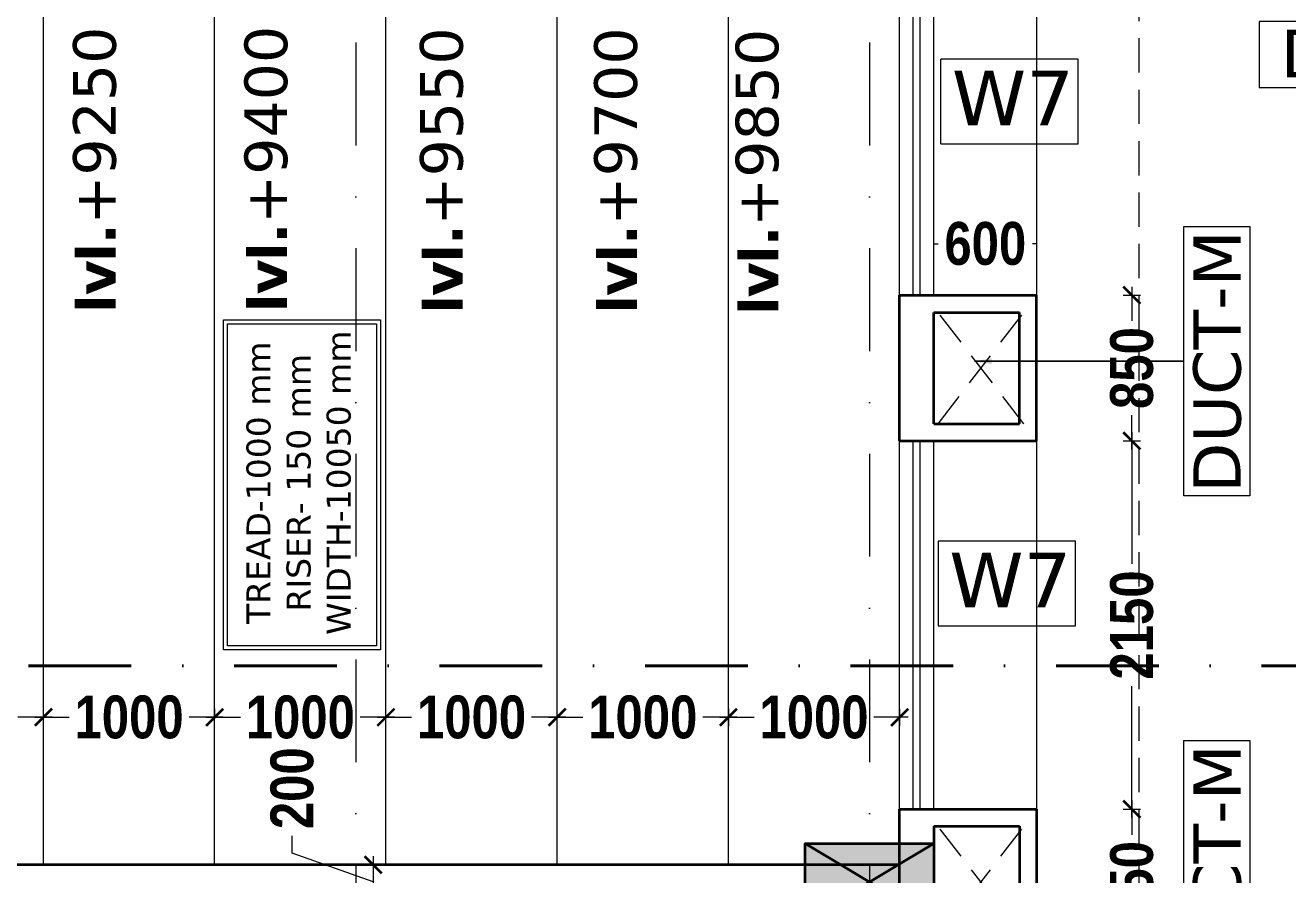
# Model space of a CAD drawing. Header units: millimetres. Extents: x -3092155 to 4513934, y -12317808 to 1850003.
# Drawn here: x -399265 to -391892, y -5533294 to -5528335 of the extents above; entities that cross this region are included whole.
import ezdxf

# ---------------------------------------------------------------- set-up
doc = ezdxf.new("R2010")
doc.units = ezdxf.units.MM
doc.header["$LTSCALE"] = 2
doc.header["$MEASUREMENT"] = 0
doc.header["$PDMODE"] = 34
doc.header["$PDSIZE"] = 500
for name, pattern in [('DASHDOT', [1, 0.5, -0.25, 0, -0.25]), ('DASHED2', [0.375, 0.25, -0.125]), ('HIDDEN', [0.375, 0.25, -0.125])]:
    doc.linetypes.add(name, pattern=pattern)
for name, color, linetype, lineweight in [('coloumn', 10, 'Continuous', 35), ('cornice', 12, 'Continuous', 25), ('D DIM', 250, 'Continuous', 9), ('DUCT', 37, 'Continuous', 35), ('glass', 5, 'Continuous', 15), ('GRID', 251, 'DASHDOT', 5), ('PROJ', 251, 'HIDDEN', 5), ('SILL', 74, 'Continuous', 9), ('slab', 7, 'Continuous', 15), ('Step', 251, 'Continuous', 9), ('TEXT', 7, 'Continuous', 13), ('W6', 162, 'Continuous', 5), ('WAll', 250, 'Continuous', 35)]:
    doc.layers.add(name, color=color, linetype=linetype, lineweight=lineweight)
doc.layers.add('DOT', color=7, linetype='DASHED2', lineweight=0, true_color=0x89067c)
doc.layers.add('duct text', color=7, linetype='Continuous', lineweight=5, true_color=0x30182a)
doc.styles.add('door', font='arial.ttf', dxfattribs={"height": 70})
doc.styles.add('INNER DIM', font='ARIALNB.TTF', dxfattribs={"height": 250})
doc.styles.add('style2', font='verdana.ttf')
doc.dimstyles.new('DOOR', dxfattribs={"dimtxt": 100, "dimasz": 100, "dimexe": 25, "dimexo": 50, "dimgap": 25, "dimtad": 0, "dimtih": 1, "dimtoh": 1, "dimdec": 0, "dimzin": 3, "dimdsep": 46, "dimtxsty": 'door', "dimblk": 'OBLIQUE', "dimcen": 200, "dimclrd": 256, "dimclre": 256, "dimclrt": 256, "dimadec": 0, "dimazin": 0, "dimtfac": 1, "dimtdec": 0, "dimtofl": 0, "dimtmove": 2, "dimatfit": 3, "dimfxl": 300, "dimfxlon": 1, "dimfrac": 1, "dimtolj": 1, "dimtzin": 0, "dimlwd": -1, "dimlwe": -1, "dimarcsym": 0})
doc.dimstyles.new('external final', dxfattribs={"dimscale": 0, "dimtxt": 250, "dimasz": 100, "dimexe": 50, "dimexo": 50, "dimgap": 50, "dimtad": 0, "dimdec": 0, "dimzin": 0, "dimdsep": 46, "dimtxsty": 'INNER DIM', "dimblk": 'ARCHTICK', "dimcen": 100, "dimdle": 50, "dimclrd": 256, "dimclre": 256, "dimclrt": 256, "dimadec": 0, "dimazin": 0, "dimtfac": 1, "dimtdec": 0, "dimtix": 1, "dimtmove": 1, "dimatfit": 3, "dimfxl": 50, "dimfxlon": 1, "dimtolj": 1, "dimtzin": 0, "dimlwd": -1, "dimlwe": -1, "dimarcsym": 1})

# ---------------------------------------------------------------- blocks, each defined once
blk = doc.blocks.new('_ArchTick')
at = {"color": 0, "linetype": 'ByBlock', "const_width": 0.15}
blk.add_lwpolyline([(-0.5, -0.5), (0.5, 0.5)], dxfattribs=at)
blk = doc.blocks.new('*D233')
at = {"layer": 'D DIM', "ltscale": 100, "transparency": 16777216}
for p, q in [((-392802.8, -5529861.2), (-392802.8, -5530060.2)), ((-392852.8, -5529911.2), (-392752.8, -5529911.2)), ((-392802.8, -5530811.2), (-392802.8, -5530612.2)), ((-392852.8, -5530761.2), (-392752.8, -5530761.2))]:
    blk.add_line(p, q, dxfattribs=at)
at = {"layer": 'Defpoints', "color": 0, "lineweight": 50, "ltscale": 100, "transparency": 16777216}
for p in [(-393358.5, -5529911.2), (-393358.5, -5530761.2), (-392802.8, -5530761.2)]:
    blk.add_point(p, dxfattribs=at)
at = {"layer": 'D DIM', "ltscale": 100, "transparency": 16777216, "xscale": 100, "yscale": 100, "zscale": 100}
for p, rotation in [((-392802.8, -5529911.2), 90), ((-392802.8, -5530761.2), 270)]:
    blk.add_blockref('_ArchTick', p, dxfattribs=dict(at, rotation=rotation))
at = {"layer": 'D DIM', "ltscale": 100, "transparency": 16777216, "insert": (-392802.8, -5530336.2), "char_height": 250, "attachment_point": 5, "rotation": 90, "style": 'INNER DIM'}
blk.add_mtext('\\A1;850', dxfattribs=at)
blk = doc.blocks.new('*D234')
at = {"layer": 'D DIM', "ltscale": 100, "transparency": 16777216}
for p, q in [((-392802.8, -5530711.2), (-392802.8, -5531478.2)), ((-392852.8, -5530761.2), (-392752.8, -5530761.2)), ((-392802.8, -5532961.2), (-392802.8, -5532194.2)), ((-392852.8, -5532911.2), (-392752.8, -5532911.2))]:
    blk.add_line(p, q, dxfattribs=at)
at = {"layer": 'Defpoints', "color": 0, "lineweight": 50, "ltscale": 100, "transparency": 16777216}
for p in [(-393358.5, -5530761.2), (-393358.5, -5532911.2), (-392802.8, -5532911.2)]:
    blk.add_point(p, dxfattribs=at)
at = {"layer": 'D DIM', "ltscale": 100, "transparency": 16777216, "xscale": 100, "yscale": 100, "zscale": 100}
for p, rotation in [((-392802.8, -5530761.2), 90), ((-392802.8, -5532911.2), 270)]:
    blk.add_blockref('_ArchTick', p, dxfattribs=dict(at, rotation=rotation))
at = {"layer": 'D DIM', "ltscale": 100, "transparency": 16777216, "insert": (-392802.8, -5531836.2), "char_height": 250, "attachment_point": 5, "rotation": 90, "style": 'INNER DIM'}
blk.add_mtext('\\A1;2150', dxfattribs=at)
blk = doc.blocks.new('*D235')
at = {"layer": 'D DIM', "ltscale": 100, "transparency": 16777216}
for p, q in [((-392852.8, -5532911.2), (-392752.8, -5532911.2)), ((-392802.8, -5532861.2), (-392802.8, -5533060.2)), ((-392802.8, -5533811.2), (-392802.8, -5533612.2)), ((-392852.8, -5533761.2), (-392752.8, -5533761.2))]:
    blk.add_line(p, q, dxfattribs=at)
at = {"layer": 'Defpoints', "color": 0, "lineweight": 50, "ltscale": 100, "transparency": 16777216}
for p in [(-393358.5, -5532911.2), (-393358.5, -5533761.2), (-392802.8, -5533761.2)]:
    blk.add_point(p, dxfattribs=at)
at = {"layer": 'D DIM', "ltscale": 100, "transparency": 16777216, "xscale": 100, "yscale": 100, "zscale": 100}
for p, rotation in [((-392802.8, -5532911.2), 90), ((-392802.8, -5533761.2), 270)]:
    blk.add_blockref('_ArchTick', p, dxfattribs=dict(at, rotation=rotation))
at = {"layer": 'D DIM', "ltscale": 100, "transparency": 16777216, "insert": (-392802.8, -5533336.2), "char_height": 250, "attachment_point": 5, "rotation": 90, "style": 'INNER DIM'}
blk.add_mtext('\\A1;850', dxfattribs=at)
blk = doc.blocks.new('*D237')
at = {"layer": 'D DIM', "ltscale": 100, "transparency": 16777216}
for p, q in [((-393958.5, -5529660.4), (-393958.5, -5529560.4)), ((-393958.5, -5529610.4), (-393934.4, -5529610.4)), ((-393358.5, -5529610.4), (-393382.6, -5529610.4)), ((-393358.5, -5529660.4), (-393358.5, -5529560.4))]:
    blk.add_line(p, q, dxfattribs=at)
at = {"layer": 'Defpoints', "color": 0, "lineweight": 50, "ltscale": 100, "transparency": 16777216}
for p in [(-393358.5, -5529610.4), (-393958.5, -5529911.2), (-393358.5, -5529911.2)]:
    blk.add_point(p, dxfattribs=at)
at = {"layer": 'D DIM', "ltscale": 100, "transparency": 16777216, "insert": (-393658.5, -5529610.4), "char_height": 250, "attachment_point": 5, "style": 'INNER DIM'}
blk.add_mtext('\\A1;600', dxfattribs=at)
blk = doc.blocks.new('*D414')
at = {"layer": 'D DIM', "ltscale": 100, "transparency": 16777216}
for p, q in [((-403557.6, -5527311.2), (-403657.6, -5527311.2)), ((-403607.6, -5527261.2), (-403607.6, -5529978.4)), ((-403607.6, -5533286.2), (-403607.6, -5530694)), ((-403557.6, -5533236.2), (-403657.6, -5533236.2))]:
    blk.add_line(p, q, dxfattribs=at)
at = {"layer": 'Defpoints', "color": 0, "lineweight": 50, "ltscale": 100, "transparency": 16777216}
for p in [(-396859.4, -5527311.2), (-403607.6, -5533236.2), (-397158.1, -5533236.2)]:
    blk.add_point(p, dxfattribs=at)
at = {"layer": 'D DIM', "ltscale": 100, "transparency": 16777216, "xscale": 100, "yscale": 100, "zscale": 100}
for p, rotation in [((-403607.6, -5527311.2), 90), ((-403607.6, -5533236.2), 270)]:
    blk.add_blockref('_ArchTick', p, dxfattribs=dict(at, rotation=rotation))
at = {"layer": 'D DIM', "ltscale": 100, "transparency": 16777216, "insert": (-403579.9, -5530336.2), "char_height": 250, "attachment_point": 5, "rotation": 90, "style": 'INNER DIM'}
blk.add_mtext('\\A1;5925', dxfattribs=at)
blk = doc.blocks.new('*D415')
at = {"layer": 'D DIM', "ltscale": 100, "transparency": 16777216}
for p, q in [((-397706.4, -5533167.4), (-397706.4, -5533067.4)), ((-397232.9, -5533336.2), (-397706.4, -5533167.4)), ((-397232.9, -5533186.2), (-397232.9, -5533486.2)), ((-397208.1, -5533236.2), (-397282.9, -5533236.2)), ((-397208.1, -5533436.2), (-397282.9, -5533436.2))]:
    blk.add_line(p, q, dxfattribs=at)
at = {"layer": 'Defpoints', "color": 0, "lineweight": 50, "ltscale": 100, "transparency": 16777216}
for p in [(-397158.1, -5533236.2), (-397232.9, -5533436.2), (-397158.1, -5533436.2)]:
    blk.add_point(p, dxfattribs=at)
at = {"layer": 'D DIM', "ltscale": 100, "transparency": 16777216, "xscale": 100, "yscale": 100, "zscale": 100}
for p, rotation in [((-397232.9, -5533236.2), 90), ((-397232.9, -5533436.2), 270)]:
    blk.add_blockref('_ArchTick', p, dxfattribs=dict(at, rotation=rotation))
at = {"layer": 'D DIM', "ltscale": 100, "transparency": 16777216, "insert": (-397706.4, -5532789), "char_height": 250, "attachment_point": 5, "rotation": 90, "style": 'INNER DIM'}
blk.add_mtext('\\A1;200', dxfattribs=at)
blk = doc.blocks.new('*D905')
at = {"layer": 'D DIM', "ltscale": 100, "transparency": 16777216}
for p, q in [((-395158.9, -5532324.6), (-395158.9, -5532424.6)), ((-394158.9, -5532324.6), (-394158.9, -5532424.6)), ((-395208.9, -5532374.6), (-395009.1, -5532374.6)), ((-394108.9, -5532374.6), (-394308.7, -5532374.6))]:
    blk.add_line(p, q, dxfattribs=at)
at = {"layer": 'Defpoints', "color": 0, "lineweight": 50, "ltscale": 100, "transparency": 16777216}
for p in [(-395158.9, -5532050.6), (-394158.9, -5532050.6), (-395158.9, -5532374.6)]:
    blk.add_point(p, dxfattribs=at)
at = {"layer": 'D DIM', "ltscale": 100, "transparency": 16777216, "xscale": 100, "yscale": 100, "zscale": 100, "rotation": 180}
blk.add_blockref('_ArchTick', (-395158.9, -5532374.6), dxfattribs=at)
at = {"layer": 'D DIM', "ltscale": 100, "transparency": 16777216, "xscale": 100, "yscale": 100, "zscale": 100}
blk.add_blockref('_ArchTick', (-394158.9, -5532374.6), dxfattribs=at)
at = {"layer": 'D DIM', "ltscale": 100, "transparency": 16777216, "insert": (-394658.9, -5532374.6), "char_height": 250, "attachment_point": 5, "style": 'INNER DIM'}
blk.add_mtext('\\A1;1000', dxfattribs=at)
blk = doc.blocks.new('*D906')
at = {"layer": 'D DIM', "ltscale": 100, "transparency": 16777216}
for p, q in [((-396158.9, -5532374.6), (-396158.9, -5532324.6)), ((-395158.9, -5532324.6), (-395158.9, -5532424.6)), ((-396208.9, -5532374.6), (-396009.1, -5532374.6)), ((-395108.9, -5532374.6), (-395308.7, -5532374.6))]:
    blk.add_line(p, q, dxfattribs=at)
at = {"layer": 'Defpoints', "color": 0, "lineweight": 50, "ltscale": 100, "transparency": 16777216}
for p in [(-395158.9, -5532050.6), (-396158.9, -5532374.6), (-396158.9, -5532374.6)]:
    blk.add_point(p, dxfattribs=at)
at = {"layer": 'D DIM', "ltscale": 100, "transparency": 16777216, "xscale": 100, "yscale": 100, "zscale": 100, "rotation": 180}
blk.add_blockref('_ArchTick', (-396158.9, -5532374.6), dxfattribs=at)
at = {"layer": 'D DIM', "ltscale": 100, "transparency": 16777216, "xscale": 100, "yscale": 100, "zscale": 100}
blk.add_blockref('_ArchTick', (-395158.9, -5532374.6), dxfattribs=at)
at = {"layer": 'D DIM', "ltscale": 100, "transparency": 16777216, "insert": (-395658.9, -5532374.6), "char_height": 250, "attachment_point": 5, "style": 'INNER DIM'}
blk.add_mtext('\\A1;1000', dxfattribs=at)
blk = doc.blocks.new('*D907')
at = {"layer": 'D DIM', "ltscale": 100, "transparency": 16777216}
for p, q in [((-397158.9, -5532374.6), (-397158.9, -5532324.6)), ((-396158.9, -5532374.6), (-396158.9, -5532324.6)), ((-397208.9, -5532374.6), (-397009.1, -5532374.6)), ((-396108.9, -5532374.6), (-396308.7, -5532374.6))]:
    blk.add_line(p, q, dxfattribs=at)
at = {"layer": 'Defpoints', "color": 0, "lineweight": 50, "ltscale": 100, "transparency": 16777216}
for p in [(-397158.9, -5532374.6), (-397158.9, -5532374.6), (-396158.9, -5532374.6)]:
    blk.add_point(p, dxfattribs=at)
at = {"layer": 'D DIM', "ltscale": 100, "transparency": 16777216, "xscale": 100, "yscale": 100, "zscale": 100, "rotation": 180}
blk.add_blockref('_ArchTick', (-397158.9, -5532374.6), dxfattribs=at)
at = {"layer": 'D DIM', "ltscale": 100, "transparency": 16777216, "xscale": 100, "yscale": 100, "zscale": 100}
blk.add_blockref('_ArchTick', (-396158.9, -5532374.6), dxfattribs=at)
at = {"layer": 'D DIM', "ltscale": 100, "transparency": 16777216, "insert": (-396658.9, -5532374.6), "char_height": 250, "attachment_point": 5, "style": 'INNER DIM'}
blk.add_mtext('\\A1;1000', dxfattribs=at)
blk = doc.blocks.new('*D908')
at = {"layer": 'D DIM', "ltscale": 100, "transparency": 16777216}
for p, q in [((-398158.9, -5532374.6), (-398158.9, -5532324.6)), ((-397158.9, -5532374.6), (-397158.9, -5532324.6)), ((-398208.9, -5532374.6), (-398009.1, -5532374.6)), ((-397108.9, -5532374.6), (-397308.7, -5532374.6))]:
    blk.add_line(p, q, dxfattribs=at)
at = {"layer": 'Defpoints', "color": 0, "lineweight": 50, "ltscale": 100, "transparency": 16777216}
for p in [(-398158.9, -5532374.6), (-398158.9, -5532374.6), (-397158.9, -5532374.6)]:
    blk.add_point(p, dxfattribs=at)
at = {"layer": 'D DIM', "ltscale": 100, "transparency": 16777216, "xscale": 100, "yscale": 100, "zscale": 100, "rotation": 180}
blk.add_blockref('_ArchTick', (-398158.9, -5532374.6), dxfattribs=at)
at = {"layer": 'D DIM', "ltscale": 100, "transparency": 16777216, "xscale": 100, "yscale": 100, "zscale": 100}
blk.add_blockref('_ArchTick', (-397158.9, -5532374.6), dxfattribs=at)
at = {"layer": 'D DIM', "ltscale": 100, "transparency": 16777216, "insert": (-397658.9, -5532374.6), "char_height": 250, "attachment_point": 5, "style": 'INNER DIM'}
blk.add_mtext('\\A1;1000', dxfattribs=at)
blk = doc.blocks.new('*D909')
at = {"layer": 'D DIM', "ltscale": 100, "transparency": 16777216}
for p, q in [((-399158.9, -5532374.6), (-399158.9, -5532324.6)), ((-398158.9, -5532374.6), (-398158.9, -5532324.6)), ((-399208.9, -5532374.6), (-399009.1, -5532374.6)), ((-398108.9, -5532374.6), (-398308.7, -5532374.6))]:
    blk.add_line(p, q, dxfattribs=at)
at = {"layer": 'Defpoints', "color": 0, "lineweight": 50, "ltscale": 100, "transparency": 16777216}
for p in [(-399158.9, -5532374.6), (-399158.9, -5532374.6), (-398158.9, -5532374.6)]:
    blk.add_point(p, dxfattribs=at)
at = {"layer": 'D DIM', "ltscale": 100, "transparency": 16777216, "xscale": 100, "yscale": 100, "zscale": 100, "rotation": 180}
blk.add_blockref('_ArchTick', (-399158.9, -5532374.6), dxfattribs=at)
at = {"layer": 'D DIM', "ltscale": 100, "transparency": 16777216, "xscale": 100, "yscale": 100, "zscale": 100}
blk.add_blockref('_ArchTick', (-398158.9, -5532374.6), dxfattribs=at)
at = {"layer": 'D DIM', "ltscale": 100, "transparency": 16777216, "insert": (-398658.9, -5532374.6), "char_height": 250, "attachment_point": 5, "style": 'INNER DIM'}
blk.add_mtext('\\A1;1000', dxfattribs=at)
blk = doc.blocks.new('*D910')
at = {"layer": 'D DIM', "ltscale": 100, "transparency": 16777216}
for p, q in [((-400158.9, -5532374.6), (-400158.9, -5532324.6)), ((-399158.9, -5532374.6), (-399158.9, -5532324.6)), ((-400208.9, -5532374.6), (-400009.1, -5532374.6)), ((-399108.9, -5532374.6), (-399308.7, -5532374.6))]:
    blk.add_line(p, q, dxfattribs=at)
at = {"layer": 'Defpoints', "color": 0, "lineweight": 50, "ltscale": 100, "transparency": 16777216}
for p in [(-400158.9, -5532374.6), (-400158.9, -5532374.6), (-399158.9, -5532374.6)]:
    blk.add_point(p, dxfattribs=at)
at = {"layer": 'D DIM', "ltscale": 100, "transparency": 16777216, "xscale": 100, "yscale": 100, "zscale": 100, "rotation": 180}
blk.add_blockref('_ArchTick', (-400158.9, -5532374.6), dxfattribs=at)
at = {"layer": 'D DIM', "ltscale": 100, "transparency": 16777216, "xscale": 100, "yscale": 100, "zscale": 100}
blk.add_blockref('_ArchTick', (-399158.9, -5532374.6), dxfattribs=at)
at = {"layer": 'D DIM', "ltscale": 100, "transparency": 16777216, "insert": (-399658.9, -5532374.6), "char_height": 250, "attachment_point": 5, "style": 'INNER DIM'}
blk.add_mtext('\\A1;1000', dxfattribs=at)
blk = doc.blocks.new('S.F')
at = {"layer": 'coloumn', "ltscale": 100}
blk.add_hatch(color=256, dxfattribs=at).paths.add_polyline_path([(91710.5, -5841756.2), (91710.5, -5841306.2), (90960.5, -5841306.2), (90960.5, -5841756.2)])
for p, q in [((90960.5, -5841756.2), (90960.5, -5841306.2)), ((90960.5, -5841306.2), (91710.5, -5841306.2)), ((91710.5, -5841306.2), (91710.5, -5841756.2))]:
    blk.add_line(p, q, dxfattribs=at)
blk.add_lwpolyline([(91710.5, -5841756.2), (90960.5, -5841306.2), (91710.5, -5841306.2), (90960.5, -5841756.2)], dxfattribs=at)
blk = doc.blocks.new('YJJYH')
at = {"layer": 'Step', "ltscale": 15000}
for p, q in [((-25657.6, -5695200.5), (-25657.6, -5689275.5)), ((-24657.6, -5695200.5), (-24657.6, -5689275.5)), ((-23657.6, -5695200.5), (-23657.6, -5689275.5)), ((-22657.6, -5695200.5), (-22657.6, -5689275.5)), ((-21657.6, -5689300.5), (-21657.6, -5695200.5))]:
    blk.add_line(p, q, dxfattribs=at)
blk = doc.blocks.new('_Oblique')
at = {"color": 0, "linetype": 'ByBlock', "lineweight": -2}
blk.add_line((-0.5, -0.5), (0.5, 0.5), dxfattribs=at)
blk = doc.blocks.new('hyh')
at = {"layer": 'duct text', "ltscale": 0.1}
for points in [[(-128805, -5572689.2), (-127232.5, -5572689.2), (-127232.5, -5572303), (-128805, -5572303)], [(-129244.8, -5575072.5), (-129244.8, -5573500), (-128858.7, -5573500), (-128858.7, -5575072.5)], [(-129244.8, -5578072.5), (-129244.8, -5576500), (-128858.7, -5576500), (-128858.7, -5578072.5)]]:
    blk.add_lwpolyline(points, close=True, dxfattribs=at)
at = {"layer": 'duct text', "ltscale": 0.1, "insert": (-128020.4, -5572492.6), "char_height": 276.639, "width": 1547.237, "attachment_point": 5, "style": 'style2'}
blk.add_mtext('\\pt3043;DUCT-I', dxfattribs=at)
at = {"layer": 'duct text', "ltscale": 0.1, "char_height": 276.639, "width": 1547.237, "attachment_point": 5, "rotation": 90, "style": 'style2'}
for insert in [(-129048.2, -5574287.9), (-129048.2, -5577287.9)]:
    blk.add_mtext('\\pt3043;DUCT-M', dxfattribs=dict(at, insert=insert))
at = {"layer": 'duct text', "ltscale": 0.1}
blk.add_leader([(-130466.4, -5574286.3), (-129244.8, -5574286.3), (-130466.4, -5574286.3)], dimstyle='DOOR', dxfattribs=at)

msp = doc.modelspace()

# ---------------------------------------------------------------- linework, layer by layer
at = {"layer": 'DOT', "linetype": 'Continuous', "ltscale": 400}
msp.add_line((-393359.3, -5527611.2), (-393359.3, -5535211.5), dxfattribs=at)
at = {"layer": 'DOT', "ltscale": 400}
for p, q in [((-392759.3, -5534611.5), (-392759.3, -5528211.2)), ((-393433.9, -5530661.2), (-393933.9, -5530011.2)), ((-393933.9, -5530661.2), (-393433.9, -5530011.2)), ((-393433.9, -5533661.2), (-393933.9, -5533011.2)), ((-393933.9, -5533661.2), (-393433.9, -5533011.2))]:
    msp.add_line(p, q, dxfattribs=at)
at = {"layer": 'DUCT', "ltscale": 100}
for p, q in [((-394159.3, -5530761.2), (-394159.3, -5529911.2)), ((-394159.3, -5529911.2), (-393359.3, -5529911.2)), ((-393359.3, -5530761.2), (-393359.3, -5529911.2)), ((-393959.3, -5530661.2), (-393959.3, -5530011.2)), ((-393959.3, -5530011.2), (-393459.3, -5530011.2)), ((-393459.3, -5530661.2), (-393459.3, -5530011.2)), ((-393959.3, -5530661.2), (-393459.3, -5530661.2)), ((-394159.3, -5530761.2), (-393959.3, -5530761.2)), ((-394159.3, -5530761.2), (-393359.3, -5530761.2)), ((-394159.3, -5532911.2), (-393959.3, -5532911.2)), ((-394159.3, -5533761.2), (-394159.3, -5532911.2)), ((-394159.3, -5532911.2), (-393359.3, -5532911.2)), ((-393359.3, -5532911.2), (-393359.3, -5533761.2)), ((-393959.3, -5533011.2), (-393959.3, -5533661.2)), ((-393959.3, -5533011.2), (-393459.3, -5533011.2)), ((-393459.3, -5533011.2), (-393459.3, -5533661.2))]:
    msp.add_line(p, q, dxfattribs=at)
at = {"layer": 'glass', "ltscale": 100}
for p, q in [((-394079.3, -5529911.2), (-394079.3, -5527761.2)), ((-394039.3, -5529911.2), (-394039.3, -5527761.2)), ((-394079.3, -5532911.2), (-394079.3, -5530761.2)), ((-394039.3, -5532911.2), (-394039.3, -5530761.2))]:
    msp.add_line(p, q, dxfattribs=at)
at = {"layer": 'GRID', "color": 5, "ltscale": 600}
for p, q in [((-397334.4, -5499634.4), (-397334.4, -5584428.2)), ((-394333.9, -5499634.4), (-394333.9, -5584428.2))]:
    msp.add_line(p, q, dxfattribs=at)
at = {"layer": 'PROJ', "linetype": 'DASHDOT', "lineweight": 40, "ltscale": 600}
msp.add_line((-384244.8, -5532074.3), (-447943.8, -5532074.3), dxfattribs=at)
at = {"layer": 'SILL', "ltscale": 100}
for p, q in [((-394159.3, -5529911.2), (-394159.3, -5527761.2)), ((-393959.3, -5529911.2), (-393959.3, -5527761.2)), ((-394159.3, -5532811.2), (-394159.3, -5530661.2)), ((-394159.3, -5533111.2), (-394159.3, -5530761.2)), ((-393959.3, -5532911.2), (-393959.3, -5530761.2))]:
    msp.add_line(p, q, dxfattribs=at)
at = {"layer": 'slab', "lineweight": 13}
for points in [[(-398107.2, -5531980.4), (-398107.2, -5530055.2), (-397189.7, -5530055.2), (-397189.7, -5531980.4)], [(-398083.8, -5531957), (-398083.8, -5530078.6), (-397213.1, -5530078.6), (-397213.1, -5531957)]]:
    msp.add_lwpolyline(points, close=True, dxfattribs=at)
at = {"layer": 'W6', "ltscale": 0.1}
for p, q in [((-393117.2, -5528532.6), (-393918.8, -5528532.6)), ((-393918.8, -5529026.7), (-393918.8, -5528532.6)), ((-393117.2, -5529026.7), (-393117.2, -5528532.6)), ((-393918.8, -5529026.7), (-393117.2, -5529026.7)), ((-393132.4, -5531346.8), (-393934.1, -5531346.8)), ((-393934.1, -5531346.8), (-393934.1, -5531840.9)), ((-393132.4, -5531840.9), (-393132.4, -5531346.8)), ((-393934.1, -5531840.9), (-393132.4, -5531840.9))]:
    msp.add_line(p, q, dxfattribs=at)
at = {"layer": 'WAll', "ltscale": 100}
msp.add_line((-394159.3, -5533236.2), (-407079.3, -5533236.2), dxfattribs=at)

# ---------------------------------------------------------------- block references
at = {"layer": 'coloumn'}
msp.add_blockref('S.F', (-485670.2, 308195), dxfattribs=at)
at = {"layer": 'cornice', "color": 3, "lineweight": 50}
msp.add_blockref('hyh', (-263254.8, 43989.8), dxfattribs=at)
at = {"layer": 'D DIM'}
msp.add_blockref('YJJYH', (-373501.8, 161963.5), dxfattribs=at)

# ---------------------------------------------------------------- texts
at = {"layer": 'TEXT', "ltscale": 0.1, "attachment_point": 5, "rotation": 90, "style": 'style2'}
for s, insert, char_height in [('{\\fVerdana|b1|i0|c0|p34;\\T0.95;lvl.\\fVerdana|b0|i0|c0|p34;\\H1.0833x;\\T1;+9400}', (-397857.9, -5529173.9), 230), ('{\\fVerdana|b1|i0|c0|p34;\\T0.95;lvl.\\fVerdana|b0|i0|c0|p34;\\H1.0833x;\\T1;+9250}', (-398858.7, -5529178.5), 230), ('{\\fVerdana|b1|i0|c0|p34;\\T0.95;lvl.\\fVerdana|b0|i0|c0|p34;\\H1.0833x;\\T1;+9550}', (-396832.7, -5529183), 230), ('{\\fVerdana|b1|i0|c0|p34;\\T0.95;lvl.\\fVerdana|b0|i0|c0|p34;\\H1.0833x;\\T1;+9700}', (-395815.4, -5529183), 230), ('{\\fVerdana|b1|i0|c0|p34;\\T0.95;lvl.\\fVerdana|b0|i0|c0|p34;\\H1.0833x;\\T1;+9850}', (-394989.6, -5529191.1), 230), ('TREAD-1000 mm\\PRISER- 150 mm\\PWIDTH-10050 mm', (-397667.9, -5531005.9), 140.4)]:
    msp.add_mtext(s, dxfattribs=dict(at, insert=insert, char_height=char_height))
at = {"layer": 'W6', "style": 'style2'}
for p in [(-393853.9, -5528919.8), (-393869.2, -5531734)]:
    msp.add_text('W7', height=320, dxfattribs=at).set_placement(p)

# ---------------------------------------------------------------- dimensions: what is measured, and where the dimension line sits
at = {"layer": 'D DIM', "ltscale": 100}
for base, p1, p2, picture, middle in [((-403607.6, -5533236.2), (-396859.4, -5527311.2), (-397158.1, -5533236.2), '*D414', (-403579.9, -5530336.2)), ((-397232.9, -5533436.2), (-397158.1, -5533236.2), (-397158.1, -5533436.2), '*D415', (-397706.4, -5533017.4))]:
    dim = msp.add_linear_dim(base=base, p1=p1, p2=p2, angle=90, dimstyle='external final', override={"dimscale": 1}, dxfattribs=at)
    dim.commit()
    dim.dimension.update_dxf_attribs({"geometry": picture, "text_midpoint": middle, "dimtype": 160})
dim = msp.add_linear_dim(base=(-393358.5, -5529610.4), p1=(-393958.5, -5529911.2), p2=(-393358.5, -5529911.2), dimstyle='external final', override={"dimscale": 1}, dxfattribs=at)
dim.commit()
dim.dimension.update_dxf_attribs({"geometry": '*D237', "text_midpoint": (-393658.5, -5529610.4)})
for base, p1, p2, angle, picture, middle in [((-392802.8, -5530761.2), (-393358.5, -5529911.2), (-393358.5, -5530761.2), 90, '*D233', (-392802.8, -5530336.2)), ((-392802.8, -5532911.2), (-393358.5, -5530761.2), (-393358.5, -5532911.2), 90, '*D234', (-392802.8, -5531836.2)), ((-396158.9, -5532374.6), (-395158.9, -5532050.6), (-396158.9, -5532374.6), 180, '*D906', (-395658.9, -5532374.6)), ((-395158.9, -5532374.6), (-394158.9, -5532050.6), (-395158.9, -5532050.6), 180, '*D905', (-394658.9, -5532374.6)), ((-400158.9, -5532374.6), (-399158.9, -5532374.6), (-400158.9, -5532374.6), 180, '*D910', (-399658.9, -5532374.6)), ((-399158.9, -5532374.6), (-398158.9, -5532374.6), (-399158.9, -5532374.6), 180, '*D909', (-398658.9, -5532374.6)), ((-398158.9, -5532374.6), (-397158.9, -5532374.6), (-398158.9, -5532374.6), 180, '*D908', (-397658.9, -5532374.6)), ((-397158.9, -5532374.6), (-396158.9, -5532374.6), (-397158.9, -5532374.6), 180, '*D907', (-396658.9, -5532374.6)), ((-392802.8, -5533761.2), (-393358.5, -5532911.2), (-393358.5, -5533761.2), 90, '*D235', (-392802.8, -5533336.2))]:
    dim = msp.add_linear_dim(base=base, p1=p1, p2=p2, angle=angle, dimstyle='external final', override={"dimscale": 1}, dxfattribs=at)
    dim.commit()
    dim.dimension.update_dxf_attribs({"geometry": picture, "text_midpoint": middle})

doc.saveas('drawing.dxf')
